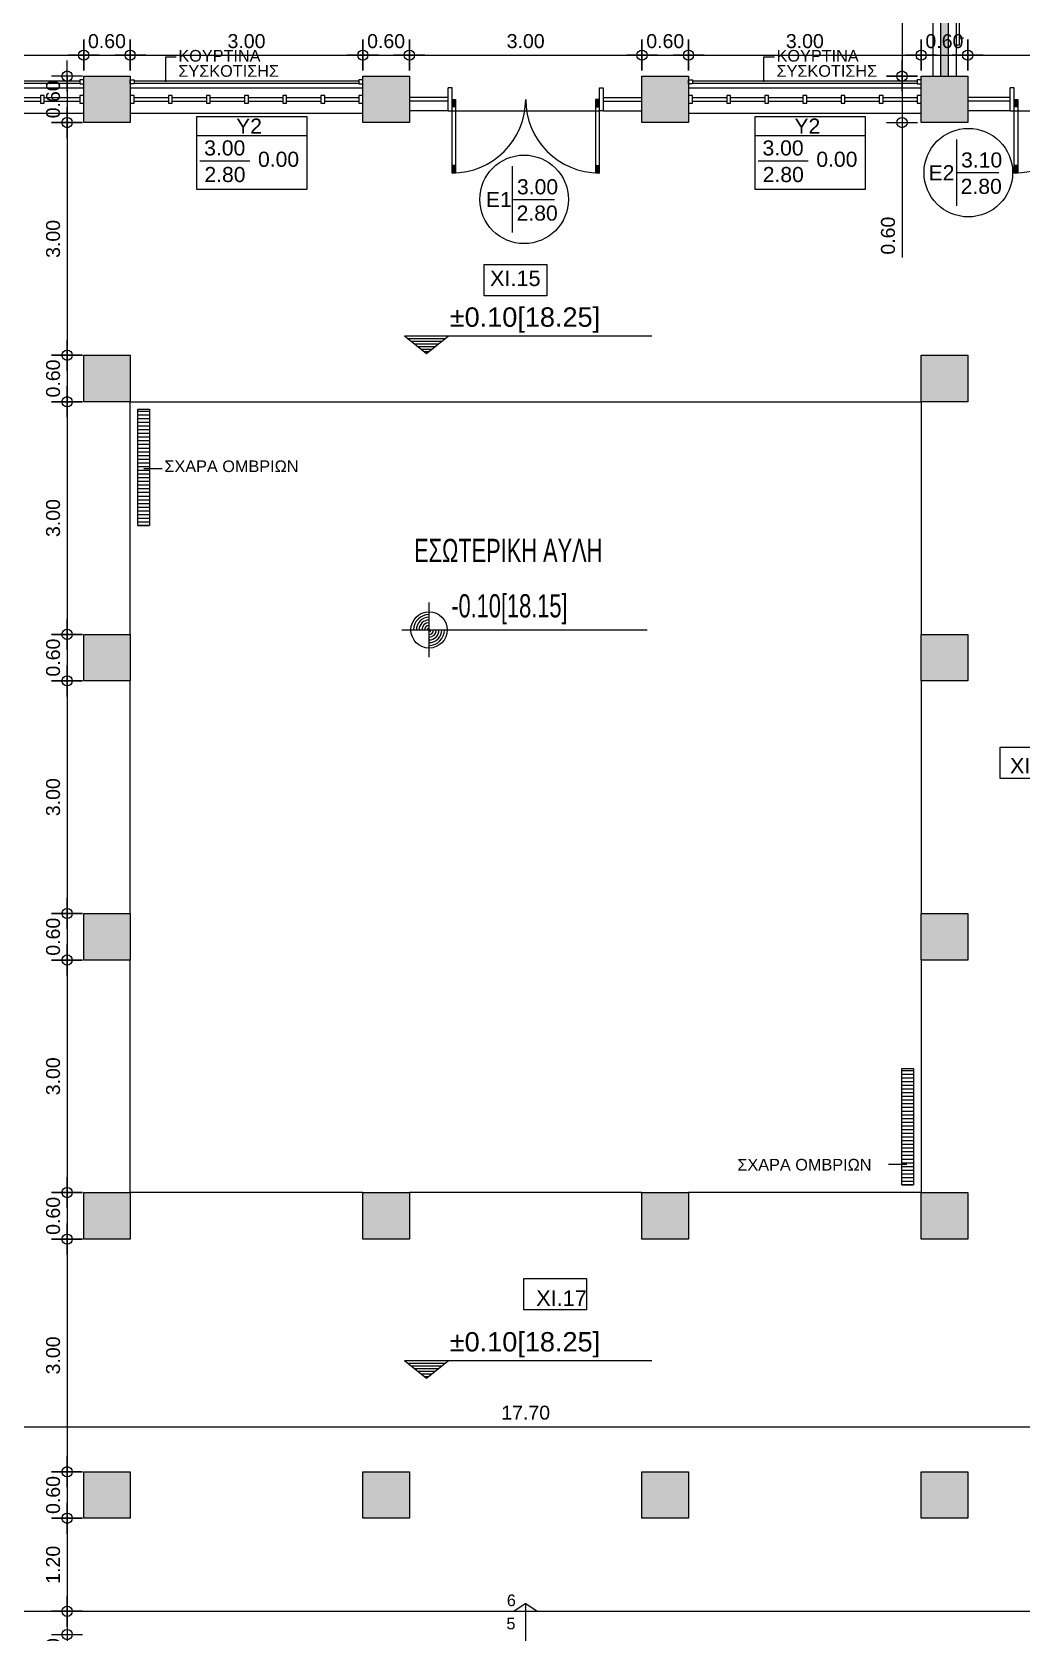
# Model space of a CAD drawing. Header units: metres. Extents: x -11 to 85, y -301 to 135.
# Drawn here: x 24.91 to 37.67, y -209.61 to -188.98 of the extents above; entities that cross this region are included whole.
import ezdxf
from ezdxf.enums import TextEntityAlignment as Align

# ---------------------------------------------------------------- set-up
doc = ezdxf.new("R2010")
doc.units = ezdxf.units.M
doc.header["$LTSCALE"] = 0.036
doc.header["$PDMODE"] = 2
for name, color, linetype in [('arxitek isogeio', 252, 'Continuous'), ('DIMBLK', 252, 'Continuous'), ('electext', 20, 'Continuous'), ('Epipla', 252, 'Continuous'), ('Parathira', 252, 'Continuous')]:
    doc.layers.add(name, color=color, linetype=linetype)
doc.styles.add('comu-c', font='ugcompl.shx', dxfattribs={"width": 0.7})
doc.styles.add('COMU-N', font='arial.ttf')
doc.styles.get("Standard").update_dxf_attribs({"font": 'arial.ttf'})
doc.dimstyles.new('CADWDOT', dxfattribs={"dimscale": 0.1, "dimtxt": 1.8, "dimasz": 0.08, "dimexe": 2, "dimexo": 0, "dimgap": 0.09, "dimtad": 0, "dimrnd": 0.001, "dimzin": 0, "dimdsep": 46, "dimtxsty": 'Standard', "dimblk1": 'ARTDIM', "dimblk2": 'ARTDIM', "dimsah": 1, "dimcen": 0.09, "dimdle": 0.05, "dimse1": 1, "dimse2": 1, "dimadec": 0, "dimazin": 0, "dimtfac": 1, "dimtmove": 0, "dimatfit": 3, "dimldrblk": 'ARTDIM', "dimfxl": 2, "dimtvp": 0.9999, "dimtolj": 1, "dimtzin": 0, "dimarcsym": 0})

# ---------------------------------------------------------------- blocks, each defined once
blk = doc.blocks.new('ARTDIM')
at = {"layer": 'DIMBLK'}
for p, q in [((-24.9975, 0), (24.9975, 0)), ((0, -24.9975), (0, 24.9975))]:
    blk.add_line(p, q, dxfattribs=at)
blk.add_circle((0, 0), 8.25, dxfattribs=at)
blk = doc.blocks.new('*D1322')
at = {"layer": 'arxitek isogeio', "color": 0, "lineweight": -2}
blk.add_line((22.432, -206.966), (40.116, -206.966), dxfattribs=at)
at = {"layer": 'Defpoints', "color": 0, "transparency": 16777216}
for p in [(22.424, -206.966), (40.124, -206.966), (40.124, -206.966)]:
    blk.add_point(p, dxfattribs=at)
at = {"layer": 'arxitek isogeio', "color": 0, "lineweight": -2, "xscale": 0.008, "yscale": 0.008, "zscale": 0.008, "rotation": 180}
blk.add_blockref('ARTDIM', (22.424, -206.966), dxfattribs=at)
at = {"layer": 'arxitek isogeio', "color": 0, "lineweight": -2, "xscale": 0.008, "yscale": 0.008, "zscale": 0.008}
blk.add_blockref('ARTDIM', (40.124, -206.966), dxfattribs=at)
at = {"layer": 'arxitek isogeio', "color": 0, "insert": (31.274, -206.786), "char_height": 0.18, "attachment_point": 5}
blk.add_mtext('\\A1;17.70', dxfattribs=at)
blk = doc.blocks.new('*D1338')
at = {"layer": 'arxitek isogeio', "color": 0, "lineweight": -2}
blk.add_line((25.36, -189.555), (25.36, -190.139), dxfattribs=at)
at = {"layer": 'Defpoints', "color": 0, "transparency": 16777216}
for p in [(25.574, -189.547), (25.36, -190.147), (25.574, -190.147)]:
    blk.add_point(p, dxfattribs=at)
at = {"layer": 'arxitek isogeio', "color": 0, "lineweight": -2, "xscale": 0.008, "yscale": 0.008, "zscale": 0.008}
for p, rotation in [((25.36, -189.547), 90), ((25.36, -190.147), 270)]:
    blk.add_blockref('ARTDIM', p, dxfattribs=dict(at, rotation=rotation))
at = {"layer": 'arxitek isogeio', "color": 0, "insert": (25.18, -189.847), "char_height": 0.18, "attachment_point": 5, "rotation": 90}
blk.add_mtext('\\A1;0.60', dxfattribs=at)
blk = doc.blocks.new('*D1339')
at = {"layer": 'arxitek isogeio', "color": 0, "lineweight": -2}
blk.add_line((25.36, -190.155), (25.36, -193.139), dxfattribs=at)
at = {"layer": 'Defpoints', "color": 0, "transparency": 16777216}
for p in [(25.574, -190.147), (25.36, -193.147), (25.574, -193.147)]:
    blk.add_point(p, dxfattribs=at)
at = {"layer": 'arxitek isogeio', "color": 0, "lineweight": -2, "xscale": 0.008, "yscale": 0.008, "zscale": 0.008}
for p, rotation in [((25.36, -190.147), 90), ((25.36, -193.147), 270)]:
    blk.add_blockref('ARTDIM', p, dxfattribs=dict(at, rotation=rotation))
at = {"layer": 'arxitek isogeio', "color": 0, "insert": (25.18, -191.647), "char_height": 0.18, "attachment_point": 5, "rotation": 90}
blk.add_mtext('\\A1;3.00', dxfattribs=at)
blk = doc.blocks.new('*D1340')
at = {"layer": 'arxitek isogeio', "color": 0, "lineweight": -2}
blk.add_line((25.36, -193.155), (25.36, -193.739), dxfattribs=at)
at = {"layer": 'Defpoints', "color": 0, "transparency": 16777216}
for p in [(25.574, -193.147), (25.36, -193.747), (25.574, -193.747)]:
    blk.add_point(p, dxfattribs=at)
at = {"layer": 'arxitek isogeio', "color": 0, "lineweight": -2, "xscale": 0.008, "yscale": 0.008, "zscale": 0.008}
for p, rotation in [((25.36, -193.147), 90), ((25.36, -193.747), 270)]:
    blk.add_blockref('ARTDIM', p, dxfattribs=dict(at, rotation=rotation))
at = {"layer": 'arxitek isogeio', "color": 0, "insert": (25.18, -193.447), "char_height": 0.18, "attachment_point": 5, "rotation": 90}
blk.add_mtext('\\A1;0.60', dxfattribs=at)
blk = doc.blocks.new('*D1341')
at = {"layer": 'arxitek isogeio', "color": 0, "lineweight": -2}
blk.add_line((25.36, -193.755), (25.36, -196.739), dxfattribs=at)
at = {"layer": 'Defpoints', "color": 0, "transparency": 16777216}
for p in [(25.574, -193.747), (25.36, -196.747), (25.574, -196.747)]:
    blk.add_point(p, dxfattribs=at)
at = {"layer": 'arxitek isogeio', "color": 0, "lineweight": -2, "xscale": 0.008, "yscale": 0.008, "zscale": 0.008}
for p, rotation in [((25.36, -193.747), 90), ((25.36, -196.747), 270)]:
    blk.add_blockref('ARTDIM', p, dxfattribs=dict(at, rotation=rotation))
at = {"layer": 'arxitek isogeio', "color": 0, "insert": (25.18, -195.247), "char_height": 0.18, "attachment_point": 5, "rotation": 90}
blk.add_mtext('\\A1;3.00', dxfattribs=at)
blk = doc.blocks.new('*D1342')
at = {"layer": 'arxitek isogeio', "color": 0, "lineweight": -2}
blk.add_line((25.36, -196.755), (25.36, -197.339), dxfattribs=at)
at = {"layer": 'Defpoints', "color": 0, "transparency": 16777216}
for p in [(25.574, -196.747), (25.36, -197.347), (25.574, -197.347)]:
    blk.add_point(p, dxfattribs=at)
at = {"layer": 'arxitek isogeio', "color": 0, "lineweight": -2, "xscale": 0.008, "yscale": 0.008, "zscale": 0.008}
for p, rotation in [((25.36, -196.747), 90), ((25.36, -197.347), 270)]:
    blk.add_blockref('ARTDIM', p, dxfattribs=dict(at, rotation=rotation))
at = {"layer": 'arxitek isogeio', "color": 0, "insert": (25.18, -197.047), "char_height": 0.18, "attachment_point": 5, "rotation": 90}
blk.add_mtext('\\A1;0.60', dxfattribs=at)
blk = doc.blocks.new('*D1343')
at = {"layer": 'arxitek isogeio', "color": 0, "lineweight": -2}
blk.add_line((25.36, -197.355), (25.36, -200.339), dxfattribs=at)
at = {"layer": 'Defpoints', "color": 0, "transparency": 16777216}
for p in [(25.574, -197.347), (25.36, -200.347), (25.574, -200.347)]:
    blk.add_point(p, dxfattribs=at)
at = {"layer": 'arxitek isogeio', "color": 0, "lineweight": -2, "xscale": 0.008, "yscale": 0.008, "zscale": 0.008}
for p, rotation in [((25.36, -197.347), 90), ((25.36, -200.347), 270)]:
    blk.add_blockref('ARTDIM', p, dxfattribs=dict(at, rotation=rotation))
at = {"layer": 'arxitek isogeio', "color": 0, "insert": (25.18, -198.847), "char_height": 0.18, "attachment_point": 5, "rotation": 90}
blk.add_mtext('\\A1;3.00', dxfattribs=at)
blk = doc.blocks.new('*D1344')
at = {"layer": 'arxitek isogeio', "color": 0, "lineweight": -2}
blk.add_line((25.36, -200.355), (25.36, -200.939), dxfattribs=at)
at = {"layer": 'Defpoints', "color": 0, "transparency": 16777216}
for p in [(25.574, -200.347), (25.36, -200.947), (25.574, -200.947)]:
    blk.add_point(p, dxfattribs=at)
at = {"layer": 'arxitek isogeio', "color": 0, "lineweight": -2, "xscale": 0.008, "yscale": 0.008, "zscale": 0.008}
for p, rotation in [((25.36, -200.347), 90), ((25.36, -200.947), 270)]:
    blk.add_blockref('ARTDIM', p, dxfattribs=dict(at, rotation=rotation))
at = {"layer": 'arxitek isogeio', "color": 0, "insert": (25.18, -200.647), "char_height": 0.18, "attachment_point": 5, "rotation": 90}
blk.add_mtext('\\A1;0.60', dxfattribs=at)
blk = doc.blocks.new('*D1345')
at = {"layer": 'arxitek isogeio', "color": 0, "lineweight": -2}
blk.add_line((25.36, -200.955), (25.36, -203.939), dxfattribs=at)
at = {"layer": 'Defpoints', "color": 0, "transparency": 16777216}
for p in [(25.574, -200.947), (25.36, -203.947), (25.574, -203.947)]:
    blk.add_point(p, dxfattribs=at)
at = {"layer": 'arxitek isogeio', "color": 0, "lineweight": -2, "xscale": 0.008, "yscale": 0.008, "zscale": 0.008}
for p, rotation in [((25.36, -200.947), 90), ((25.36, -203.947), 270)]:
    blk.add_blockref('ARTDIM', p, dxfattribs=dict(at, rotation=rotation))
at = {"layer": 'arxitek isogeio', "color": 0, "insert": (25.18, -202.447), "char_height": 0.18, "attachment_point": 5, "rotation": 90}
blk.add_mtext('\\A1;3.00', dxfattribs=at)
blk = doc.blocks.new('*D1346')
at = {"layer": 'arxitek isogeio', "color": 0, "lineweight": -2}
blk.add_line((25.36, -203.955), (25.36, -204.539), dxfattribs=at)
at = {"layer": 'Defpoints', "color": 0, "transparency": 16777216}
for p in [(25.574, -203.947), (25.36, -204.547), (25.574, -204.547)]:
    blk.add_point(p, dxfattribs=at)
at = {"layer": 'arxitek isogeio', "color": 0, "lineweight": -2, "xscale": 0.008, "yscale": 0.008, "zscale": 0.008}
for p, rotation in [((25.36, -203.947), 90), ((25.36, -204.547), 270)]:
    blk.add_blockref('ARTDIM', p, dxfattribs=dict(at, rotation=rotation))
at = {"layer": 'arxitek isogeio', "color": 0, "insert": (25.18, -204.247), "char_height": 0.18, "attachment_point": 5, "rotation": 90}
blk.add_mtext('\\A1;0.60', dxfattribs=at)
blk = doc.blocks.new('*D1347')
at = {"layer": 'arxitek isogeio', "color": 0, "lineweight": -2}
blk.add_line((25.36, -204.555), (25.36, -207.539), dxfattribs=at)
at = {"layer": 'Defpoints', "color": 0, "transparency": 16777216}
for p in [(25.574, -204.547), (25.36, -207.547), (25.574, -207.547)]:
    blk.add_point(p, dxfattribs=at)
at = {"layer": 'arxitek isogeio', "color": 0, "lineweight": -2, "xscale": 0.008, "yscale": 0.008, "zscale": 0.008}
for p, rotation in [((25.36, -204.547), 90), ((25.36, -207.547), 270)]:
    blk.add_blockref('ARTDIM', p, dxfattribs=dict(at, rotation=rotation))
at = {"layer": 'arxitek isogeio', "color": 0, "insert": (25.18, -206.047), "char_height": 0.18, "attachment_point": 5, "rotation": 90}
blk.add_mtext('\\A1;3.00', dxfattribs=at)
blk = doc.blocks.new('*D1348')
at = {"layer": 'arxitek isogeio', "color": 0, "lineweight": -2}
blk.add_line((25.36, -207.555), (25.36, -208.139), dxfattribs=at)
at = {"layer": 'Defpoints', "color": 0, "transparency": 16777216}
for p in [(25.574, -207.547), (25.36, -208.147), (25.574, -208.147)]:
    blk.add_point(p, dxfattribs=at)
at = {"layer": 'arxitek isogeio', "color": 0, "lineweight": -2, "xscale": 0.008, "yscale": 0.008, "zscale": 0.008}
for p, rotation in [((25.36, -207.547), 90), ((25.36, -208.147), 270)]:
    blk.add_blockref('ARTDIM', p, dxfattribs=dict(at, rotation=rotation))
at = {"layer": 'arxitek isogeio', "color": 0, "insert": (25.18, -207.847), "char_height": 0.18, "attachment_point": 5, "rotation": 90}
blk.add_mtext('\\A1;0.60', dxfattribs=at)
blk = doc.blocks.new('*D1349')
at = {"layer": 'arxitek isogeio', "color": 0, "lineweight": -2}
blk.add_line((25.36, -208.155), (25.36, -209.339), dxfattribs=at)
at = {"layer": 'Defpoints', "color": 0, "transparency": 16777216}
for p in [(25.574, -208.147), (25.36, -209.347), (25.574, -209.347)]:
    blk.add_point(p, dxfattribs=at)
at = {"layer": 'arxitek isogeio', "color": 0, "lineweight": -2, "xscale": 0.008, "yscale": 0.008, "zscale": 0.008}
for p, rotation in [((25.36, -208.147), 90), ((25.36, -209.347), 270)]:
    blk.add_blockref('ARTDIM', p, dxfattribs=dict(at, rotation=rotation))
at = {"layer": 'arxitek isogeio', "color": 0, "insert": (25.18, -208.747), "char_height": 0.18, "attachment_point": 5, "rotation": 90}
blk.add_mtext('\\A1;1.20', dxfattribs=at)
blk = doc.blocks.new('*D1350')
at = {"layer": 'arxitek isogeio', "color": 0, "lineweight": -2}
blk.add_line((22.482, -189.277), (25.566, -189.277), dxfattribs=at)
at = {"layer": 'Defpoints', "color": 0, "transparency": 16777216}
for p in [(25.574, -189.277), (22.474, -189.923), (25.574, -189.923)]:
    blk.add_point(p, dxfattribs=at)
at = {"layer": 'arxitek isogeio', "color": 0, "lineweight": -2, "xscale": 0.008, "yscale": 0.008, "zscale": 0.008, "rotation": 180}
blk.add_blockref('ARTDIM', (22.474, -189.277), dxfattribs=at)
at = {"layer": 'arxitek isogeio', "color": 0, "lineweight": -2, "xscale": 0.008, "yscale": 0.008, "zscale": 0.008}
blk.add_blockref('ARTDIM', (25.574, -189.277), dxfattribs=at)
at = {"layer": 'arxitek isogeio', "color": 0, "insert": (24.024, -189.097), "char_height": 0.18, "attachment_point": 5}
blk.add_mtext('\\A1;3.10', dxfattribs=at)
blk = doc.blocks.new('*D1351')
at = {"layer": 'arxitek isogeio', "color": 0, "lineweight": -2}
blk.add_line((25.582, -189.277), (26.166, -189.277), dxfattribs=at)
at = {"layer": 'Defpoints', "color": 0, "transparency": 16777216}
for p in [(26.174, -189.277), (25.574, -189.473), (26.174, -189.473)]:
    blk.add_point(p, dxfattribs=at)
at = {"layer": 'arxitek isogeio', "color": 0, "lineweight": -2, "xscale": 0.008, "yscale": 0.008, "zscale": 0.008, "rotation": 180}
blk.add_blockref('ARTDIM', (25.574, -189.277), dxfattribs=at)
at = {"layer": 'arxitek isogeio', "color": 0, "lineweight": -2, "xscale": 0.008, "yscale": 0.008, "zscale": 0.008}
blk.add_blockref('ARTDIM', (26.174, -189.277), dxfattribs=at)
at = {"layer": 'arxitek isogeio', "color": 0, "insert": (25.874, -189.097), "char_height": 0.18, "attachment_point": 5}
blk.add_mtext('\\A1;0.60', dxfattribs=at)
blk = doc.blocks.new('*D1352')
at = {"layer": 'arxitek isogeio', "color": 0, "lineweight": -2}
blk.add_line((26.182, -189.277), (29.166, -189.277), dxfattribs=at)
at = {"layer": 'Defpoints', "color": 0, "transparency": 16777216}
for p in [(29.174, -189.277), (26.174, -189.547), (29.174, -189.547)]:
    blk.add_point(p, dxfattribs=at)
at = {"layer": 'arxitek isogeio', "color": 0, "lineweight": -2, "xscale": 0.008, "yscale": 0.008, "zscale": 0.008, "rotation": 180}
blk.add_blockref('ARTDIM', (26.174, -189.277), dxfattribs=at)
at = {"layer": 'arxitek isogeio', "color": 0, "lineweight": -2, "xscale": 0.008, "yscale": 0.008, "zscale": 0.008}
blk.add_blockref('ARTDIM', (29.174, -189.277), dxfattribs=at)
at = {"layer": 'arxitek isogeio', "color": 0, "insert": (27.674, -189.097), "char_height": 0.18, "attachment_point": 5}
blk.add_mtext('\\A1;3.00', dxfattribs=at)
blk = doc.blocks.new('*D1353')
at = {"layer": 'arxitek isogeio', "color": 0, "lineweight": -2}
blk.add_line((29.182, -189.277), (29.766, -189.277), dxfattribs=at)
at = {"layer": 'Defpoints', "color": 0, "transparency": 16777216}
for p in [(29.774, -189.277), (29.174, -189.547), (29.774, -189.547)]:
    blk.add_point(p, dxfattribs=at)
at = {"layer": 'arxitek isogeio', "color": 0, "lineweight": -2, "xscale": 0.008, "yscale": 0.008, "zscale": 0.008, "rotation": 180}
blk.add_blockref('ARTDIM', (29.174, -189.277), dxfattribs=at)
at = {"layer": 'arxitek isogeio', "color": 0, "lineweight": -2, "xscale": 0.008, "yscale": 0.008, "zscale": 0.008}
blk.add_blockref('ARTDIM', (29.774, -189.277), dxfattribs=at)
at = {"layer": 'arxitek isogeio', "color": 0, "insert": (29.474, -189.097), "char_height": 0.18, "attachment_point": 5}
blk.add_mtext('\\A1;0.60', dxfattribs=at)
blk = doc.blocks.new('*D1354')
at = {"layer": 'arxitek isogeio', "color": 0, "lineweight": -2}
blk.add_line((29.782, -189.277), (32.766, -189.277), dxfattribs=at)
at = {"layer": 'Defpoints', "color": 0, "transparency": 16777216}
for p in [(32.774, -189.277), (29.774, -189.547), (32.774, -189.547)]:
    blk.add_point(p, dxfattribs=at)
at = {"layer": 'arxitek isogeio', "color": 0, "lineweight": -2, "xscale": 0.008, "yscale": 0.008, "zscale": 0.008, "rotation": 180}
blk.add_blockref('ARTDIM', (29.774, -189.277), dxfattribs=at)
at = {"layer": 'arxitek isogeio', "color": 0, "lineweight": -2, "xscale": 0.008, "yscale": 0.008, "zscale": 0.008}
blk.add_blockref('ARTDIM', (32.774, -189.277), dxfattribs=at)
at = {"layer": 'arxitek isogeio', "color": 0, "insert": (31.274, -189.097), "char_height": 0.18, "attachment_point": 5}
blk.add_mtext('\\A1;3.00', dxfattribs=at)
blk = doc.blocks.new('*D1355')
at = {"layer": 'arxitek isogeio', "color": 0, "lineweight": -2}
blk.add_line((32.782, -189.277), (33.366, -189.277), dxfattribs=at)
at = {"layer": 'Defpoints', "color": 0, "transparency": 16777216}
for p in [(33.374, -189.277), (32.774, -189.547), (33.374, -189.547)]:
    blk.add_point(p, dxfattribs=at)
at = {"layer": 'arxitek isogeio', "color": 0, "lineweight": -2, "xscale": 0.008, "yscale": 0.008, "zscale": 0.008, "rotation": 180}
blk.add_blockref('ARTDIM', (32.774, -189.277), dxfattribs=at)
at = {"layer": 'arxitek isogeio', "color": 0, "lineweight": -2, "xscale": 0.008, "yscale": 0.008, "zscale": 0.008}
blk.add_blockref('ARTDIM', (33.374, -189.277), dxfattribs=at)
at = {"layer": 'arxitek isogeio', "color": 0, "insert": (33.074, -189.097), "char_height": 0.18, "attachment_point": 5}
blk.add_mtext('\\A1;0.60', dxfattribs=at)
blk = doc.blocks.new('*D1356')
at = {"layer": 'arxitek isogeio', "color": 0, "lineweight": -2}
blk.add_line((33.382, -189.277), (36.366, -189.277), dxfattribs=at)
at = {"layer": 'Defpoints', "color": 0, "transparency": 16777216}
for p in [(36.374, -189.277), (33.374, -189.547), (36.374, -189.547)]:
    blk.add_point(p, dxfattribs=at)
at = {"layer": 'arxitek isogeio', "color": 0, "lineweight": -2, "xscale": 0.008, "yscale": 0.008, "zscale": 0.008, "rotation": 180}
blk.add_blockref('ARTDIM', (33.374, -189.277), dxfattribs=at)
at = {"layer": 'arxitek isogeio', "color": 0, "lineweight": -2, "xscale": 0.008, "yscale": 0.008, "zscale": 0.008}
blk.add_blockref('ARTDIM', (36.374, -189.277), dxfattribs=at)
at = {"layer": 'arxitek isogeio', "color": 0, "insert": (34.874, -189.097), "char_height": 0.18, "attachment_point": 5}
blk.add_mtext('\\A1;3.00', dxfattribs=at)
blk = doc.blocks.new('*D1357')
at = {"layer": 'arxitek isogeio', "color": 0, "lineweight": -2}
blk.add_line((36.382, -189.277), (36.966, -189.277), dxfattribs=at)
at = {"layer": 'Defpoints', "color": 0, "transparency": 16777216}
for p in [(36.974, -189.277), (36.374, -189.547), (36.974, -189.547)]:
    blk.add_point(p, dxfattribs=at)
at = {"layer": 'arxitek isogeio', "color": 0, "lineweight": -2, "xscale": 0.008, "yscale": 0.008, "zscale": 0.008, "rotation": 180}
blk.add_blockref('ARTDIM', (36.374, -189.277), dxfattribs=at)
at = {"layer": 'arxitek isogeio', "color": 0, "lineweight": -2, "xscale": 0.008, "yscale": 0.008, "zscale": 0.008}
blk.add_blockref('ARTDIM', (36.974, -189.277), dxfattribs=at)
at = {"layer": 'arxitek isogeio', "color": 0, "insert": (36.674, -189.097), "char_height": 0.18, "attachment_point": 5}
blk.add_mtext('\\A1;0.60', dxfattribs=at)
blk = doc.blocks.new('*D1358')
at = {"layer": 'arxitek isogeio', "color": 0, "lineweight": -2}
blk.add_line((36.982, -189.277), (40.066, -189.277), dxfattribs=at)
at = {"layer": 'Defpoints', "color": 0, "transparency": 16777216}
for p in [(40.074, -189.277), (36.974, -189.547), (40.074, -189.547)]:
    blk.add_point(p, dxfattribs=at)
at = {"layer": 'arxitek isogeio', "color": 0, "lineweight": -2, "xscale": 0.008, "yscale": 0.008, "zscale": 0.008, "rotation": 180}
blk.add_blockref('ARTDIM', (36.974, -189.277), dxfattribs=at)
at = {"layer": 'arxitek isogeio', "color": 0, "lineweight": -2, "xscale": 0.008, "yscale": 0.008, "zscale": 0.008}
blk.add_blockref('ARTDIM', (40.074, -189.277), dxfattribs=at)
at = {"layer": 'arxitek isogeio', "color": 0, "insert": (38.524, -189.097), "char_height": 0.18, "attachment_point": 5}
blk.add_mtext('\\A1;3.10', dxfattribs=at)
blk = doc.blocks.new('*D1389')
at = {"layer": 'arxitek isogeio', "color": 0, "lineweight": -2}
blk.add_line((36.127, -179.755), (36.127, -189.539), dxfattribs=at)
at = {"layer": 'Defpoints', "color": 0, "transparency": 16777216}
for p in [(36.474, -179.747), (36.127, -189.547), (36.474, -189.547)]:
    blk.add_point(p, dxfattribs=at)
at = {"layer": 'arxitek isogeio', "color": 0, "lineweight": -2, "xscale": 0.008, "yscale": 0.008, "zscale": 0.008}
for p, rotation in [((36.127, -179.747), 90), ((36.127, -189.547), 270)]:
    blk.add_blockref('ARTDIM', p, dxfattribs=dict(at, rotation=rotation))
at = {"layer": 'arxitek isogeio', "color": 0, "insert": (35.947, -184.647), "char_height": 0.18, "attachment_point": 5, "rotation": 90}
blk.add_mtext('\\A1;9.80', dxfattribs=at)
blk = doc.blocks.new('*D1390')
at = {"layer": 'arxitek isogeio', "color": 0, "lineweight": -2}
for p, q in [((36.127, -189.555), (36.127, -190.139)), ((36.127, -190.147), (36.127, -191.888))]:
    blk.add_line(p, q, dxfattribs=at)
at = {"layer": 'Defpoints', "color": 0, "transparency": 16777216}
for p in [(36.375, -189.547), (36.127, -190.147), (36.375, -190.147)]:
    blk.add_point(p, dxfattribs=at)
at = {"layer": 'arxitek isogeio', "color": 0, "lineweight": -2, "xscale": 0.008, "yscale": 0.008, "zscale": 0.008}
for p, rotation in [((36.127, -189.547), 90), ((36.127, -190.147), 270)]:
    blk.add_blockref('ARTDIM', p, dxfattribs=dict(at, rotation=rotation))
at = {"layer": 'arxitek isogeio', "color": 0, "insert": (35.947, -191.605), "char_height": 0.18, "attachment_point": 5, "rotation": 90}
blk.add_mtext('\\A1;0.60', dxfattribs=at)
blk = doc.blocks.new('A$C27FB3B59')
at = {"layer": 'Parathira'}
for p, q in [((-3.1, -0.15), (0, -0.15)), ((-3.1, -0.25), (-3.1, -0.35)), ((-3.05, -0.25), (-3.1, -0.25)), ((-3.1, -0.35), (-3.05, -0.35)), ((-3.05, -0.35), (-3.05, -0.25)), ((-3.05, -0.275), (-2.592, -0.275)), ((-3.05, -0.325), (-2.592, -0.325)), ((-2.592, -0.25), (-2.592, -0.35)), ((-2.542, -0.25), (-2.592, -0.25)), ((-2.592, -0.35), (-2.542, -0.35)), ((-2.542, -0.35), (-2.542, -0.25)), ((-2.542, -0.275), (-2.083, -0.275)), ((-2.542, -0.325), (-2.083, -0.325)), ((-2.083, -0.25), (-2.083, -0.35)), ((-2.033, -0.25), (-2.083, -0.25)), ((-2.083, -0.35), (-2.033, -0.35)), ((-2.033, -0.35), (-2.033, -0.25)), ((-2.033, -0.275), (-1.575, -0.275)), ((-2.033, -0.325), (-1.575, -0.325)), ((-1.575, -0.25), (-1.575, -0.35)), ((-1.525, -0.25), (-1.575, -0.25)), ((-1.575, -0.35), (-1.525, -0.35)), ((-1.525, -0.35), (-1.525, -0.25)), ((-1.525, -0.275), (-1.067, -0.275)), ((-1.525, -0.325), (-1.067, -0.325)), ((-1.067, -0.25), (-1.067, -0.35)), ((-1.017, -0.25), (-1.067, -0.25)), ((-1.067, -0.35), (-1.017, -0.35)), ((-1.017, -0.35), (-1.017, -0.25)), ((-1.017, -0.275), (-0.558, -0.275)), ((-1.017, -0.325), (-0.558, -0.325)), ((-0.558, -0.25), (-0.558, -0.35)), ((-0.508, -0.25), (-0.558, -0.25)), ((-0.558, -0.35), (-0.508, -0.35)), ((-0.508, -0.35), (-0.508, -0.25)), ((-0.508, -0.275), (-0.05, -0.275)), ((-0.508, -0.325), (-0.05, -0.325)), ((-0.05, -0.25), (-0.05, -0.35)), ((0, -0.25), (-0.05, -0.25)), ((-0.05, -0.35), (0, -0.35)), ((0, -0.35), (0, -0.25)), ((-3.14, -0.45), (-3.14, -0.48)), ((-3.14, -0.48), (0, -0.48))]:
    blk.add_line(p, q, dxfattribs=at)
blk = doc.blocks.new('A$C7D430525')
at = {"layer": 'Parathira'}
for p, q in [((0, 0), (3, 0)), ((0, -0.1), (0, -0.2)), ((0.05, -0.1), (0, -0.1)), ((0, -0.2), (0.05, -0.2)), ((0.05, -0.2), (0.05, -0.1)), ((0.05, -0.125), (0.492, -0.125)), ((0.05, -0.175), (0.492, -0.175)), ((0.492, -0.1), (0.492, -0.2)), ((0.542, -0.1), (0.492, -0.1)), ((0.492, -0.2), (0.542, -0.2)), ((0.542, -0.2), (0.542, -0.1)), ((0.542, -0.125), (0.983, -0.125)), ((0.542, -0.175), (0.983, -0.175)), ((0.983, -0.1), (0.983, -0.2)), ((1.033, -0.1), (0.983, -0.1)), ((0.983, -0.2), (1.033, -0.2)), ((1.033, -0.2), (1.033, -0.1)), ((1.033, -0.125), (1.475, -0.125)), ((1.033, -0.175), (1.475, -0.175)), ((1.475, -0.1), (1.475, -0.2)), ((1.525, -0.1), (1.475, -0.1)), ((1.475, -0.2), (1.525, -0.2)), ((1.525, -0.2), (1.525, -0.1)), ((1.525, -0.125), (1.967, -0.125)), ((1.525, -0.175), (1.967, -0.175)), ((1.967, -0.1), (1.967, -0.2)), ((2.017, -0.1), (1.967, -0.1)), ((1.967, -0.2), (2.017, -0.2)), ((2.017, -0.2), (2.017, -0.1)), ((2.017, -0.125), (2.458, -0.125)), ((2.017, -0.175), (2.458, -0.175)), ((2.458, -0.1), (2.458, -0.2)), ((2.508, -0.1), (2.458, -0.1)), ((2.458, -0.2), (2.508, -0.2)), ((2.508, -0.2), (2.508, -0.1)), ((2.508, -0.125), (2.95, -0.125)), ((2.508, -0.175), (2.95, -0.175)), ((2.95, -0.1), (2.95, -0.2)), ((3, -0.1), (2.95, -0.1)), ((2.95, -0.2), (3, -0.2)), ((3, -0.2), (3, -0.1)), ((0, -0.33), (3, -0.33))]:
    blk.add_line(p, q, dxfattribs=at)
blk = doc.blocks.new('*D1436')
at = {"layer": 'arxitek isogeio', "color": 0, "lineweight": -2}
for p, q in [((25.36, -209.355), (25.36, -209.639)), ((25.36, -209.647), (25.36, -210.221))]:
    blk.add_line(p, q, dxfattribs=at)
at = {"layer": 'Defpoints', "color": 0, "transparency": 16777216}
for p in [(25.874, -209.347), (25.36, -209.647), (25.874, -209.647)]:
    blk.add_point(p, dxfattribs=at)
at = {"layer": 'arxitek isogeio', "color": 0, "lineweight": -2, "xscale": 0.008, "yscale": 0.008, "zscale": 0.008}
for p, rotation in [((25.36, -209.347), 90), ((25.36, -209.647), 270)]:
    blk.add_blockref('ARTDIM', p, dxfattribs=dict(at, rotation=rotation))
at = {"layer": 'arxitek isogeio', "color": 0, "insert": (25.18, -209.938), "char_height": 0.18, "attachment_point": 5, "rotation": 90}
blk.add_mtext('\\A1;0.30', dxfattribs=at)
blk = doc.blocks.new('A$C2D7A4D3C')
at = {"layer": 'Epipla'}
for p, q in [((0.05, 0.37), (2.95, 0.37)), ((0.05, 0.34), (2.95, 0.34))]:
    blk.add_line(p, q, dxfattribs=at)
for points in [[(0, 0.33), (0, 0.38), (0.05, 0.38), (0.05, 0.33)], [(3, 0.33), (3, 0.38), (2.95, 0.38), (2.95, 0.33)]]:
    blk.add_lwpolyline(points, close=True, dxfattribs=at)

msp = doc.modelspace()

# ---------------------------------------------------------------- hatches: boundary and pattern name
at = {"layer": 'arxitek isogeio'}
for points in [[(36.724, -179.747), (36.624, -179.747), (36.624, -189.547), (36.724, -189.547)], [(26.174, -189.547), (25.574, -189.547), (25.574, -190.147), (26.174, -190.147)], [(29.774, -189.547), (29.174, -189.547), (29.174, -190.147), (29.774, -190.147)], [(33.374, -190.147), (33.374, -189.547), (32.774, -189.547), (32.774, -190.147)], [(36.974, -189.547), (36.374, -189.547), (36.374, -190.147), (36.974, -190.147)], [(25.574, -193.147), (25.574, -193.747), (26.174, -193.747), (26.174, -193.147)], [(36.374, -193.747), (36.974, -193.747), (36.974, -193.147), (36.374, -193.147)], [(26.174, -196.747), (25.574, -196.747), (25.574, -197.347), (26.174, -197.347)], [(36.974, -196.747), (36.374, -196.747), (36.374, -197.347), (36.974, -197.347)], [(25.574, -200.947), (26.174, -200.947), (26.174, -200.347), (25.574, -200.347)], [(36.374, -200.347), (36.374, -200.947), (36.974, -200.947), (36.974, -200.347)], [(26.174, -203.947), (25.574, -203.947), (25.574, -204.547), (26.174, -204.547)], [(29.774, -203.947), (29.174, -203.947), (29.174, -204.547), (29.774, -204.547)], [(32.774, -203.947), (32.774, -204.547), (33.374, -204.547), (33.374, -203.947)], [(36.974, -203.947), (36.374, -203.947), (36.374, -204.547), (36.974, -204.547)], [(25.574, -207.547), (25.574, -208.147), (26.174, -208.147), (26.174, -207.547)], [(29.774, -207.547), (29.174, -207.547), (29.174, -208.147), (29.774, -208.147)], [(33.374, -207.547), (32.774, -207.547), (32.774, -208.147), (33.374, -208.147)], [(36.974, -208.147), (36.974, -207.547), (36.374, -207.547), (36.374, -208.147)]]:
    msp.add_hatch(color=256, dxfattribs=at).paths.add_polyline_path(points)
h = msp.add_hatch(dxfattribs=at)
h.set_pattern_fill('LINE', color=256, scale=0.015, style=0)
h.set_pattern_definition([(360, (-1.18079, -169.43595), (1e-17, 0.047625), [])])
h.paths.add_polyline_path([(26.424, -193.844), (26.274, -193.844), (26.274, -195.344), (26.424, -195.344)])
h = msp.add_hatch(dxfattribs=at)
h.set_pattern_fill('LINE', color=256, scale=0.015, style=0)
h.set_pattern_definition([(360, (8.66921, -177.938966), (1e-17, 0.047625), [])])
h.paths.add_polyline_path([(36.274, -202.347), (36.124, -202.347), (36.124, -203.847), (36.274, -203.847)])

# ---------------------------------------------------------------- linework, layer by layer
for p, q in [((36.524, -179.747), (36.524, -189.547)), ((36.624, -179.747), (36.624, -189.547)), ((36.724, -179.747), (36.724, -189.547)), ((36.824, -179.747), (36.824, -189.547)), ((36.869, -189.054), (36.919, -189.054)), ((36.869, -189.054), (36.919, -189.054)), ((26.632, -189.621), (26.632, -189.298)), ((26.632, -189.298), (26.768, -189.298)), ((34.346, -189.621), (34.346, -189.298)), ((34.346, -189.298), (34.482, -189.298)), ((22.524, -189.607), (25.524, -189.607)), ((22.524, -189.637), (25.524, -189.637)), ((25.574, -190.147), (25.574, -189.547)), ((25.574, -189.547), (26.174, -189.547)), ((26.174, -189.547), (26.174, -190.147)), ((29.174, -189.547), (29.774, -189.547)), ((29.174, -190.147), (29.174, -189.547)), ((29.774, -189.547), (29.774, -190.147)), ((32.774, -190.147), (32.774, -189.547)), ((32.774, -189.547), (33.374, -189.547)), ((33.374, -189.547), (33.374, -190.147)), ((36.374, -189.547), (36.974, -189.547)), ((36.374, -190.147), (36.374, -189.547)), ((36.974, -189.547), (36.974, -190.147)), ((30.274, -189.822), (29.774, -189.822)), ((30.274, -189.997), (30.274, -189.697)), ((30.324, -189.697), (30.274, -189.697)), ((30.324, -189.997), (30.324, -189.697)), ((30.324, -190.797), (30.324, -189.847)), ((30.324, -189.847), (30.371, -189.847)), ((30.333, -189.847), (30.333, -189.942)), ((30.343, -189.847), (30.343, -189.942)), ((30.352, -189.847), (30.352, -189.942)), ((30.362, -189.847), (30.362, -189.942)), ((30.371, -189.847), (30.371, -190.796)), ((32.224, -189.847), (32.176, -189.847)), ((32.176, -189.847), (32.176, -190.796)), ((32.186, -189.847), (32.186, -189.942)), ((32.195, -189.847), (32.195, -189.942)), ((32.205, -189.847), (32.205, -189.942)), ((32.214, -189.847), (32.214, -189.942)), ((32.224, -189.997), (32.224, -189.697)), ((32.224, -189.697), (32.274, -189.697)), ((32.224, -190.797), (32.224, -189.847)), ((32.274, -189.697), (32.274, -189.997)), ((32.274, -189.822), (32.774, -189.822)), ((37.524, -189.822), (36.974, -189.822)), ((37.524, -189.997), (37.524, -189.697)), ((37.574, -189.697), (37.524, -189.697)), ((37.574, -189.997), (37.574, -189.697)), ((37.574, -190.797), (37.574, -189.847)), ((37.574, -189.847), (37.621, -189.847)), ((37.583, -189.847), (37.583, -189.942)), ((37.593, -189.847), (37.593, -189.942)), ((37.602, -189.847), (37.602, -189.942)), ((37.612, -189.847), (37.612, -189.942)), ((37.621, -189.847), (37.621, -190.796)), ((30.274, -189.872), (29.774, -189.872)), ((30.274, -189.997), (29.774, -189.997)), ((30.274, -189.997), (30.324, -189.997)), ((30.371, -189.942), (30.324, -189.942)), ((30.324, -189.997), (32.224, -189.997)), ((32.176, -189.942), (32.224, -189.942)), ((32.274, -189.997), (32.224, -189.997)), ((32.274, -189.872), (32.774, -189.872)), ((32.274, -189.997), (32.774, -189.997)), ((37.524, -189.872), (36.974, -189.872)), ((37.524, -189.997), (36.974, -189.997)), ((37.524, -189.997), (39.424, -189.997)), ((37.524, -189.997), (37.574, -189.997)), ((37.621, -189.942), (37.574, -189.942)), ((26.174, -190.147), (25.574, -190.147)), ((27.033, -191.008), (27.033, -190.07)), ((27.033, -190.07), (28.453, -190.07)), ((28.453, -190.07), (28.453, -191.008)), ((29.774, -190.147), (29.174, -190.147)), ((33.374, -190.147), (32.774, -190.147)), ((34.233, -191.008), (34.233, -190.07)), ((34.233, -190.07), (35.653, -190.07)), ((35.653, -190.07), (35.653, -191.008)), ((36.974, -190.147), (36.374, -190.147)), ((28.453, -190.316), (27.033, -190.316)), ((35.653, -190.316), (34.233, -190.316)), ((36.828, -190.363), (36.828, -191.221)), ((27.072, -190.642), (27.718, -190.642)), ((34.272, -190.642), (34.918, -190.642)), ((30.371, -190.702), (30.324, -190.702)), ((30.333, -190.702), (30.333, -190.797)), ((30.343, -190.702), (30.343, -190.797)), ((30.352, -190.702), (30.352, -190.796)), ((30.362, -190.702), (30.362, -190.796)), ((31.101, -190.708), (31.101, -191.566)), ((32.176, -190.702), (32.224, -190.702)), ((32.186, -190.702), (32.186, -190.796)), ((32.195, -190.702), (32.195, -190.796)), ((32.205, -190.702), (32.205, -190.797)), ((32.214, -190.702), (32.214, -190.797)), ((36.828, -190.792), (37.374, -190.792)), ((37.621, -190.702), (37.574, -190.702)), ((37.583, -190.702), (37.583, -190.797)), ((37.593, -190.702), (37.593, -190.797)), ((37.602, -190.702), (37.602, -190.796)), ((37.612, -190.702), (37.612, -190.796)), ((28.453, -191.008), (27.033, -191.008)), ((35.653, -191.008), (34.233, -191.008)), ((31.101, -191.137), (31.647, -191.137)), ((29.71, -192.896), (29.995, -193.124)), ((29.71, -192.896), (32.902, -192.896)), ((29.753, -192.93), (30.238, -192.93)), ((29.995, -193.124), (30.28, -192.896)), ((25.574, -193.147), (26.174, -193.147)), ((25.574, -193.747), (25.574, -193.147)), ((26.174, -193.147), (26.174, -193.747)), ((29.796, -192.964), (30.195, -192.964)), ((29.838, -192.999), (30.152, -192.999)), ((29.881, -193.033), (30.109, -193.033)), ((29.924, -193.067), (30.066, -193.067)), ((29.967, -193.101), (30.024, -193.101)), ((36.374, -193.747), (36.374, -193.147)), ((36.374, -193.147), (36.974, -193.147)), ((36.974, -193.147), (36.974, -193.747)), ((26.174, -193.747), (25.574, -193.747)), ((26.174, -193.747), (36.374, -193.747)), ((26.174, -196.747), (26.174, -193.747)), ((36.974, -193.747), (36.374, -193.747)), ((36.374, -193.747), (36.374, -196.747)), ((26.351, -194.607), (26.588, -194.607)), ((30.028, -197.041), (30.028, -196.338)), ((25.574, -197.347), (25.574, -196.747)), ((25.574, -196.747), (26.174, -196.747)), ((26.174, -196.747), (26.174, -197.347)), ((29.677, -196.69), (32.841, -196.69)), ((36.374, -196.747), (36.974, -196.747)), ((36.374, -197.347), (36.374, -196.747)), ((36.974, -196.747), (36.974, -197.347)), ((26.174, -197.347), (25.574, -197.347)), ((26.174, -200.347), (26.174, -197.347)), ((36.974, -197.347), (36.374, -197.347)), ((36.374, -197.347), (36.374, -200.347)), ((25.574, -200.347), (26.174, -200.347)), ((25.574, -200.947), (25.574, -200.347)), ((26.174, -200.347), (26.174, -200.947)), ((36.374, -200.947), (36.374, -200.347)), ((36.374, -200.347), (36.974, -200.347)), ((36.974, -200.347), (36.974, -200.947)), ((26.174, -200.947), (25.574, -200.947)), ((26.174, -203.947), (26.174, -200.947)), ((36.974, -200.947), (36.374, -200.947)), ((36.374, -200.947), (36.374, -203.947)), ((36.19, -203.586), (35.953, -203.586)), ((25.574, -204.547), (25.574, -203.947)), ((25.574, -203.947), (26.174, -203.947)), ((26.174, -203.947), (26.174, -204.547)), ((29.174, -203.947), (26.174, -203.947)), ((29.174, -204.547), (29.174, -203.947)), ((29.174, -203.947), (29.774, -203.947)), ((29.774, -203.947), (29.774, -204.547)), ((32.774, -203.947), (29.774, -203.947)), ((32.774, -203.947), (33.374, -203.947)), ((32.774, -204.547), (32.774, -203.947)), ((33.374, -203.947), (33.374, -204.547)), ((36.374, -203.947), (33.374, -203.947)), ((36.374, -204.547), (36.374, -203.947)), ((36.374, -203.947), (36.974, -203.947)), ((36.974, -203.947), (36.974, -204.547)), ((26.174, -204.547), (25.574, -204.547)), ((29.774, -204.547), (29.174, -204.547)), ((33.374, -204.547), (32.774, -204.547)), ((36.974, -204.547), (36.374, -204.547)), ((29.71, -206.112), (29.995, -206.341)), ((29.71, -206.112), (32.902, -206.112)), ((29.753, -206.147), (30.238, -206.147)), ((29.995, -206.341), (30.28, -206.112)), ((29.796, -206.181), (30.195, -206.181)), ((29.838, -206.215), (30.152, -206.215)), ((29.881, -206.249), (30.109, -206.249)), ((29.924, -206.284), (30.066, -206.284)), ((29.967, -206.318), (30.024, -206.318)), ((25.574, -207.547), (26.174, -207.547)), ((25.574, -208.147), (25.574, -207.547)), ((26.174, -207.547), (26.174, -208.147)), ((29.174, -207.547), (29.774, -207.547)), ((29.174, -208.147), (29.174, -207.547)), ((29.774, -207.547), (29.774, -208.147)), ((32.774, -208.147), (32.774, -207.547)), ((32.774, -207.547), (33.374, -207.547)), ((33.374, -207.547), (33.374, -208.147)), ((36.374, -207.547), (36.974, -207.547)), ((36.374, -208.147), (36.374, -207.547)), ((36.974, -207.547), (36.974, -208.147)), ((26.174, -208.147), (25.574, -208.147)), ((29.774, -208.147), (29.174, -208.147)), ((33.374, -208.147), (32.774, -208.147)), ((36.974, -208.147), (36.374, -208.147)), ((22.424, -209.347), (40.124, -209.347)), ((31.274, -209.247), (31.124, -209.347)), ((31.274, -209.247), (31.424, -209.347)), ((31.274, -210.847), (31.274, -209.247))]:
    msp.add_line(p, q, dxfattribs=at)
for points in [[(36.869, -189.145), (36.869, -187.347), (36.824, -187.347), (36.824, -189.145)], [(25.574, -189.647), (25.574, -189.597), (25.524, -189.597), (25.524, -189.647)], [(26.424, -193.844), (26.424, -195.344), (26.274, -195.344), (26.274, -193.844)], [(36.274, -202.347), (36.274, -203.847), (36.124, -203.847), (36.124, -202.347)]]:
    msp.add_lwpolyline(points, close=True, dxfattribs=at)
for centre, radius in [((36.982, -190.792), 0.571), ((31.254, -191.137), 0.571), ((30.028, -196.69), 0.234)]:
    msp.add_circle(centre, radius, dxfattribs=at)
for centre, radius, start, end in [((30.324, -189.847), 0.95, 270, 0), ((32.224, -189.847), 0.95, 180, 270), ((37.574, -189.847), 0.95, 270, 0), ((30.028, -196.69), 0.199, 90, 180), ((30.028, -196.69), 0.164, 90, 180), ((30.028, -196.69), 0.129, 90, 180), ((30.028, -196.69), 0.0937, 90, 180), ((30.028, -196.69), 0.0585, 90, 180), ((30.028, -196.69), 0.0234, 90, 180), ((30.028, -196.69), 0.0937, 270, 0), ((30.028, -196.69), 0.129, 270, 0), ((30.028, -196.69), 0.164, 270, 0), ((30.028, -196.69), 0.199, 270, 0), ((30.028, -196.69), 0.0585, 270, 0), ((30.028, -196.69), 0.0234, 270, 0)]:
    msp.add_arc(centre, radius, start, end, dxfattribs=at)
at = {"layer": 'electext'}
for points in [[(30.739, -191.977), (31.547, -191.977), (31.547, -192.38), (30.739, -192.38)], [(37.394, -198.203), (38.202, -198.203), (38.202, -198.607), (37.394, -198.607)], [(31.252, -205.055), (32.06, -205.055), (32.06, -205.459), (31.252, -205.459)]]:
    msp.add_lwpolyline(points, close=True, dxfattribs=at)

# ---------------------------------------------------------------- block references
at = {"layer": 'arxitek isogeio'}
for name, p in [('A$C2D7A4D3C', (26.174, -189.977)), ('A$C2D7A4D3C', (33.374, -189.977)), ('A$C27FB3B59', (25.574, -189.547)), ('A$C7D430525', (26.174, -189.697)), ('A$C7D430525', (33.374, -189.697))]:
    msp.add_blockref(name, p, dxfattribs=at)

# ---------------------------------------------------------------- texts
at = {"layer": 'arxitek isogeio', "style": 'COMU-N'}
for s, height, p in [('ΚΟΥΡΤΙΝΑ', 0.15, (26.795, -189.36)), ('ΚΟΥΡΤΙΝΑ', 0.15, (34.509, -189.36)), ('ΣΥΣΚΟΤΙΣΗΣ', 0.15, (26.795, -189.556)), ('ΣΥΣΚΟΤΙΣΗΣ', 0.15, (34.509, -189.556)), ('Y2', 0.195, (27.54, -190.289)), ('Y2', 0.195, (34.74, -190.289)), ('3.00', 0.195, (27.128, -190.571)), ('3.00', 0.195, (34.328, -190.571)), ('0.00', 0.195, (27.822, -190.717)), ('0.00', 0.195, (35.022, -190.717)), ('3.10', 0.195, (36.889, -190.726)), ('2.80', 0.195, (27.131, -190.914)), ('3.00', 0.195, (31.162, -191.072)), ('2.80', 0.195, (34.331, -190.914)), ('E2', 0.195, (36.47, -190.891)), ('2.80', 0.195, (36.884, -191.066)), ('E1', 0.195, (30.762, -191.237)), ('2.80', 0.195, (31.157, -191.411)), ('ΣΧΑΡΑ ΟΜΒΡΙΩΝ', 0.15, (26.615, -194.654)), ('ΣΧΑΡΑ ΟΜΒΡΙΩΝ', 0.15, (34.004, -203.662))]:
    msp.add_text(s, height=height, dxfattribs=at).set_placement(p)
at = {"layer": 'arxitek isogeio', "style": 'comu-c', "width": 0.7}
msp.add_text('ΕΣΩΤΕΡΙΚΗ ΑΥΛΗ', height=0.3, dxfattribs=at).set_placement((29.835, -195.815, -3))
at = {"layer": 'arxitek isogeio', "style": 'COMU-N'}
for s, p in [('6', (31.089, -209.205, 0.51)), ('5', (31.084, -209.505, 0.51))]:
    msp.add_text(s, height=0.15, dxfattribs=at).set_placement(p, align=Align.MIDDLE)
for p in [(30.295, -192.78), (30.295, -205.996)]:
    msp.add_attdef('±0.10[18.25]', p, '±0.00', height=0.25, dxfattribs=at)
at = {"layer": 'arxitek isogeio', "style": 'comu-c', "width": 0.7}
msp.add_attdef('-0.10[18.15]', (30.315, -196.529), '±0.00', height=0.3, dxfattribs=at)
at = {"layer": 'electext', "style": 'COMU-N'}
for s, p in [('XI.15', (30.814, -192.255)), ('XI.16', (37.519, -198.541)), ('XI.17', (31.41, -205.408))]:
    msp.add_text(s, height=0.2, dxfattribs=at).set_placement(p)

# ---------------------------------------------------------------- dimensions: what is measured, and where the dimension line sits
at = {"layer": 'arxitek isogeio'}
for base, p1, p2, picture, middle in [((36.127, -189.547), (36.474, -179.747), (36.474, -189.547), '*D1389', (35.947, -184.647)), ((25.36, -193.147), (25.574, -190.147), (25.574, -193.147), '*D1339', (25.18, -191.647)), ((25.36, -196.747), (25.574, -193.747), (25.574, -196.747), '*D1341', (25.18, -195.247)), ((25.36, -200.347), (25.574, -197.347), (25.574, -200.347), '*D1343', (25.18, -198.847)), ((25.36, -203.947), (25.574, -200.947), (25.574, -203.947), '*D1345', (25.18, -202.447)), ((25.36, -207.547), (25.574, -204.547), (25.574, -207.547), '*D1347', (25.18, -206.047)), ((25.36, -209.347), (25.574, -208.147), (25.574, -209.347), '*D1349', (25.18, -208.747)), ((25.36, -209.647), (25.874, -209.347), (25.874, -209.647), '*D1436', (25.18, -209.938))]:
    dim = msp.add_linear_dim(base=base, p1=p1, p2=p2, angle=90, dimstyle='CADWDOT', dxfattribs=at)
    dim.commit()
    dim.dimension.update_dxf_attribs({"geometry": picture, "text_midpoint": middle})
for base, p1, p2, picture, middle in [((25.574, -189.277), (22.474, -189.923), (25.574, -189.923), '*D1350', (24.024, -189.097)), ((29.174, -189.277), (26.174, -189.547), (29.174, -189.547), '*D1352', (27.674, -189.097)), ((32.774, -189.277), (29.774, -189.547), (32.774, -189.547), '*D1354', (31.274, -189.097)), ((36.374, -189.277), (33.374, -189.547), (36.374, -189.547), '*D1356', (34.874, -189.097)), ((40.074, -189.277), (36.974, -189.547), (40.074, -189.547), '*D1358', (38.524, -189.097)), ((40.124, -206.966), (22.424, -206.966), (40.124, -206.966), '*D1322', (31.274, -206.786))]:
    dim = msp.add_linear_dim(base=base, p1=p1, p2=p2, dimstyle='CADWDOT', dxfattribs=at)
    dim.commit()
    dim.dimension.update_dxf_attribs({"geometry": picture, "text_midpoint": middle})
for base, p1, p2, picture, middle in [((26.174, -189.277), (25.574, -189.473), (26.174, -189.473), '*D1351', (25.874, -189.277)), ((29.774, -189.277), (29.174, -189.547), (29.774, -189.547), '*D1353', (29.474, -189.277)), ((33.374, -189.277), (32.774, -189.547), (33.374, -189.547), '*D1355', (33.074, -189.277)), ((36.974, -189.277), (36.374, -189.547), (36.974, -189.547), '*D1357', (36.674, -189.277))]:
    dim = msp.add_linear_dim(base=base, p1=p1, p2=p2, dimstyle='CADWDOT', dxfattribs=at)
    dim.commit()
    dim.dimension.update_dxf_attribs({"geometry": picture, "text_midpoint": middle, "dimtype": 160})
for base, p1, p2, picture, middle in [((25.36, -190.147), (25.574, -189.547), (25.574, -190.147), '*D1338', (25.36, -189.847)), ((36.127, -190.147), (36.375, -189.547), (36.375, -190.147), '*D1390', (36.127, -191.605)), ((25.36, -193.747), (25.574, -193.147), (25.574, -193.747), '*D1340', (25.36, -193.447)), ((25.36, -197.347), (25.574, -196.747), (25.574, -197.347), '*D1342', (25.36, -197.047)), ((25.36, -200.947), (25.574, -200.347), (25.574, -200.947), '*D1344', (25.36, -200.647)), ((25.36, -204.547), (25.574, -203.947), (25.574, -204.547), '*D1346', (25.36, -204.247)), ((25.36, -208.147), (25.574, -207.547), (25.574, -208.147), '*D1348', (25.36, -207.847))]:
    dim = msp.add_linear_dim(base=base, p1=p1, p2=p2, angle=90, dimstyle='CADWDOT', dxfattribs=at)
    dim.commit()
    dim.dimension.update_dxf_attribs({"geometry": picture, "text_midpoint": middle, "dimtype": 160})

doc.saveas('drawing.dxf')
